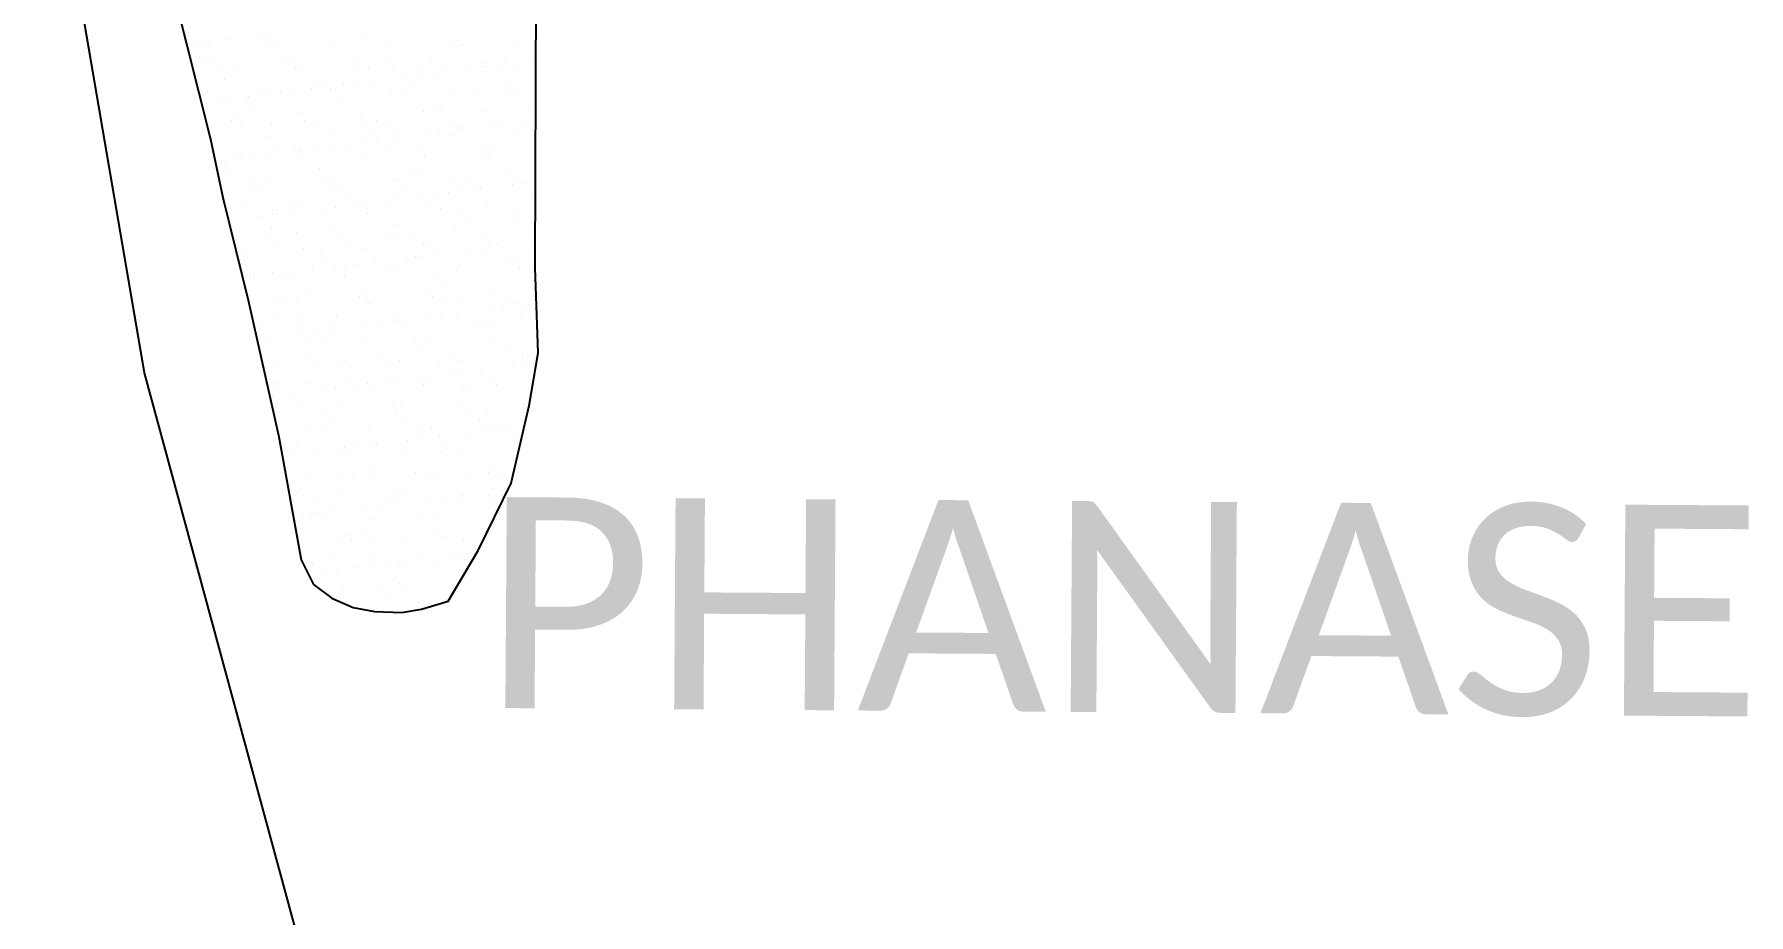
# Model space of a CAD drawing. Header units: metres. Extents: x 324603 to 327658, y 1815493 to 1818672.
# Drawn here: x 324603 to 326069, y 1817083 to 1817835 of the extents above; entities that cross this region are included whole.
import ezdxf

# ---------------------------------------------------------------- set-up
doc = ezdxf.new("R2010")
doc.units = ezdxf.units.M
doc.layers.add('SAND DUNES', color=42, linetype='Continuous')
doc.layers.add('VILLAGE NAME', color=250, linetype='Continuous')

msp = doc.modelspace()

# ---------------------------------------------------------------- linework, layer by layer
at = {"color": 3}
msp.add_lwpolyline([(324841.4, 1817015.8), (324697.7, 1817546), (324639.7, 1817883.8), (324627, 1817957.4), (324603.4, 1818195), (324634, 1818228.9), (324761.1, 1818472.8)], dxfattribs=at)
at = {"layer": 'SAND DUNES'}
for p, q in [((325032, 1817793.4), (325033, 1818045.5)), ((324709.8, 1817921.1), (324754.1, 1817745.6)), ((325031.5, 1817635.7), (325032, 1817793.4)), ((324754.1, 1817745.6), (324764.4, 1817695.9)), ((324764.4, 1817695.9), (324786.5, 1817606.9)), ((325033.9, 1817563), (325031.5, 1817635.7)), ((324786.5, 1817606.9), (324812.4, 1817491.2)), ((325026.3, 1817517.9), (325033.9, 1817563)), ((325010.9, 1817451.6), (325026.3, 1817517.9)), ((324812.4, 1817491.2), (324831.6, 1817386)), ((324982.8, 1817394.1), (325010.9, 1817451.6)), ((324957.1, 1817350.6), (324982.8, 1817394.1)), ((324831.6, 1817386), (324842, 1817364.9)), ((324842, 1817364.9), (324857.6, 1817353.3)), ((324857.6, 1817353.3), (324876, 1817345.3)), ((324934.4, 1817344), (324957.1, 1817350.6)), ((324876, 1817345.3), (324894.2, 1817342)), ((324894.2, 1817342), (324917.5, 1817340.9)), ((324917.5, 1817340.9), (324934.4, 1817344))]:
    msp.add_line(p, q, dxfattribs=at)
at = {"layer": 'SAND DUNES', "linetype": 'Continuous'}
for p, q in [((324768.4, 1817831.3), (324768.4, 1817831.3)), ((324795.6, 1817834.8), (324795.6, 1817834.8)), ((324804.9, 1817833.1), (324804.9, 1817833.1)), ((324886.1, 1817830.8), (324886.1, 1817830.8)), ((324741.7, 1817828), (324741.7, 1817828)), ((324750.3, 1817825.2), (324750.3, 1817825.2)), ((324752.1, 1817829.3), (324752.1, 1817829.3)), ((324801.5, 1817824.7), (324801.5, 1817824.7)), ((324808.6, 1817829.7), (324808.6, 1817829.7)), ((324855.5, 1817826.4), (324855.5, 1817826.4)), ((324907.9, 1817826.7), (324907.9, 1817826.7)), ((324959, 1817826.2), (324959, 1817826.2)), ((324966.1, 1817829.7), (324966.1, 1817829.7)), ((324969.8, 1817826.3), (324969.8, 1817826.3)), ((325013.1, 1817827.8), (325013.1, 1817827.8)), ((324744.7, 1817815.8), (324744.7, 1817815.8)), ((324748.4, 1817812.4), (324748.4, 1817812.4)), ((324755.7, 1817812.2), (324755.7, 1817812.2)), ((324764.1, 1817806.8), (324764.1, 1817806.8)), ((324777.3, 1817806.3), (324777.3, 1817806.3)), ((324818, 1817812), (324818, 1817812)), ((324825.9, 1817813.6), (324825.9, 1817813.6)), ((324826.4, 1817806.6), (324826.4, 1817806.6)), ((324829.6, 1817806.7), (324829.6, 1817806.7)), ((324880.3, 1817811.7), (324880.3, 1817811.7)), ((324880.8, 1817806.2), (324880.8, 1817806.2)), ((324888.7, 1817806.3), (324888.7, 1817806.3)), ((324905.9, 1817812.5), (324905.9, 1817812.5)), ((324909.6, 1817809.1), (324909.6, 1817809.1)), ((324934.8, 1817807.8), (324934.8, 1817807.8)), ((324942.6, 1817811.5), (324942.6, 1817811.5)), ((324948.2, 1817802.2), (324948.2, 1817802.2)), ((324951, 1817806.1), (324951, 1817806.1)), ((324975.4, 1817805.6), (324975.4, 1817805.6)), ((324985.8, 1817807), (324985.8, 1817807)), ((324987.1, 1817810.2), (324987.1, 1817810.2)), ((324987.2, 1817808.2), (324987.2, 1817808.2)), ((325002.1, 1817809), (325002.1, 1817809)), ((325004.9, 1817811.3), (325004.9, 1817811.3)), ((325013.3, 1817805.9), (325013.3, 1817805.9)), ((325029.2, 1817812.4), (325029.2, 1817812.4)), ((324751.4, 1817786.7), (324751.4, 1817786.7)), ((324765.7, 1817796.4), (324765.7, 1817796.4)), ((324794.4, 1817787.3), (324794.4, 1817787.3)), ((324824.2, 1817786.6), (324824.2, 1817786.6)), ((324840.4, 1817788.7), (324840.4, 1817788.7)), ((324845.7, 1817795.3), (324845.7, 1817795.3)), ((324849.4, 1817791.9), (324849.4, 1817791.9)), ((324856.6, 1817787.8), (324856.6, 1817787.8)), ((324856.7, 1817787.1), (324856.7, 1817787.1)), ((324867.6, 1817792.1), (324867.6, 1817792.1)), ((324878, 1817793.4), (324878, 1817793.4)), ((324894.3, 1817795.4), (324894.3, 1817795.4)), ((324908.9, 1817788.2), (324908.9, 1817788.2)), ((324919, 1817786.8), (324919, 1817786.8)), ((324921.5, 1817798.9), (324921.5, 1817798.9)), ((324926.9, 1817793), (324926.9, 1817793)), ((324931.9, 1817800.2), (324931.9, 1817800.2)), ((324960.1, 1817787.7), (324960.1, 1817787.7)), ((324981.2, 1817786.6), (324981.2, 1817786.6)), ((325006.9, 1817791.9), (325006.9, 1817791.9)), ((325010.6, 1817788.5), (325010.6, 1817788.5)), ((325014.1, 1817789.3), (325014.1, 1817789.3)), ((324759.9, 1817778.5), (324759.9, 1817778.5)), ((324770.3, 1817779.8), (324770.3, 1817779.8)), ((324785.5, 1817778), (324785.5, 1817778)), ((324786.6, 1817781.9), (324786.6, 1817781.9)), ((324789.1, 1817774.6), (324789.1, 1817774.6)), ((324802.5, 1817786.2), (324802.5, 1817786.2)), ((324813.7, 1817785.3), (324813.7, 1817785.3)), ((324866.7, 1817775.8), (324866.7, 1817775.8)), ((324946.7, 1817774.7), (324946.7, 1817774.7)), ((325027.9, 1817772.5), (325027.9, 1817772.5)), ((324771.6, 1817762.1), (324771.6, 1817762.1)), ((324778.3, 1817767.8), (324778.3, 1817767.8)), ((324806.5, 1817758.6), (324806.5, 1817758.6)), ((324830.7, 1817768.2), (324830.7, 1817768.2)), ((324833.9, 1817761.8), (324833.9, 1817761.8)), ((324881.8, 1817767.6), (324881.8, 1817767.6)), ((324886.5, 1817757.5), (324886.5, 1817757.5)), ((324896.2, 1817761.6), (324896.2, 1817761.6)), ((324935.9, 1817769.3), (324935.9, 1817769.3)), ((324950.4, 1817771.3), (324950.4, 1817771.3)), ((324958.5, 1817761.3), (324958.5, 1817761.3)), ((324988.2, 1817769.7), (324988.2, 1817769.7)), ((325003.9, 1817757.5), (325003.9, 1817757.5)), ((325020.2, 1817759.5), (325020.2, 1817759.5)), ((325020.7, 1817761.1), (325020.7, 1817761.1)), ((324780, 1817756.6), (324780, 1817756.6)), ((324803.6, 1817747.6), (324803.6, 1817747.6)), ((324842.3, 1817756.4), (324842.3, 1817756.4)), ((324857.6, 1817749.3), (324857.6, 1817749.3)), ((324885.8, 1817742.6), (324885.8, 1817742.6)), ((324890.1, 1817754.1), (324890.1, 1817754.1)), ((324896.2, 1817743.9), (324896.2, 1817743.9)), ((324904.6, 1817756.2), (324904.6, 1817756.2)), ((324910, 1817749.6), (324910, 1817749.6)), ((324912.5, 1817746), (324912.5, 1817746)), ((324939.6, 1817749.4), (324939.6, 1817749.4)), ((324950.1, 1817750.7), (324950.1, 1817750.7)), ((324961.1, 1817749.1), (324961.1, 1817749.1)), ((324966.3, 1817752.8), (324966.3, 1817752.8)), ((324966.9, 1817755.9), (324966.9, 1817755.9)), ((324967.7, 1817755.2), (324967.7, 1817755.2)), ((324993.5, 1817756.2), (324993.5, 1817756.2)), ((325015.2, 1817750.7), (325015.2, 1817750.7)), ((325029.1, 1817755.7), (325029.1, 1817755.7)), ((324778, 1817729.1), (324778, 1817729.1)), ((324779.4, 1817729.3), (324779.4, 1817729.3)), ((324788.4, 1817730.4), (324788.4, 1817730.4)), ((324804.7, 1817732.4), (324804.7, 1817732.4)), ((324810.3, 1817737.1), (324810.3, 1817737.1)), ((324826.3, 1817740.3), (324826.3, 1817740.3)), ((324829.9, 1817736.9), (324829.9, 1817736.9)), ((324831.7, 1817729.6), (324831.7, 1817729.6)), ((324831.9, 1817735.8), (324831.9, 1817735.8)), ((324842.3, 1817737.1), (324842.3, 1817737.1)), ((324858.6, 1817739.2), (324858.6, 1817739.2)), ((324872.5, 1817736.9), (324872.5, 1817736.9)), ((324882.9, 1817729.1), (324882.9, 1817729.1)), ((324907.5, 1817738), (324907.5, 1817738)), ((324934.8, 1817736.6), (324934.8, 1817736.6)), ((324936.9, 1817730.7), (324936.9, 1817730.7)), ((324987.5, 1817736.9), (324987.5, 1817736.9)), ((324989.3, 1817731.1), (324989.3, 1817731.1)), ((324991.2, 1817733.5), (324991.2, 1817733.5)), ((324997.1, 1817736.4), (324997.1, 1817736.4)), ((324766, 1817723), (324766, 1817723)), ((324769.7, 1817719.6), (324769.7, 1817719.6)), ((324847.2, 1817720.8), (324847.2, 1817720.8)), ((324927.3, 1817719.7), (324927.3, 1817719.7)), ((324930.9, 1817716.3), (324930.9, 1817716.3)), ((325008.5, 1817717.4), (325008.5, 1817717.4)), ((324787, 1817703.6), (324787, 1817703.6)), ((324787.5, 1817711.9), (324787.5, 1817711.9)), ((324795.9, 1817706.5), (324795.9, 1817706.5)), ((324804.6, 1817709.1), (324804.6, 1817709.1)), ((324849.8, 1817711.6), (324849.8, 1817711.6)), ((324858.2, 1817706.2), (324858.2, 1817706.2)), ((324858.7, 1817710.7), (324858.7, 1817710.7)), ((324867, 1817702.5), (324867, 1817702.5)), ((324870.7, 1817699.1), (324870.7, 1817699.1)), ((324911, 1817711.1), (324911, 1817711.1)), ((324912, 1817711.4), (324912, 1817711.4)), ((324920.4, 1817706), (324920.4, 1817706)), ((324948.2, 1817700.2), (324948.2, 1817700.2)), ((324957.8, 1817699.9), (324957.8, 1817699.9)), ((324962.2, 1817710.6), (324962.2, 1817710.6)), ((324968.2, 1817701.3), (324968.2, 1817701.3)), ((324974.3, 1817711.2), (324974.3, 1817711.2)), ((324982.7, 1817705.7), (324982.7, 1817705.7)), ((324984.5, 1817703.3), (324984.5, 1817703.3)), ((325011.7, 1817706.7), (325011.7, 1817706.7)), ((325016.2, 1817712.2), (325016.2, 1817712.2)), ((325022.1, 1817708), (325022.1, 1817708)), ((325028.3, 1817699.1), (325028.3, 1817699.1)), ((324780.4, 1817690.7), (324780.4, 1817690.7)), ((324806.8, 1817685.2), (324806.8, 1817685.2)), ((324826.1, 1817686.9), (324826.1, 1817686.9)), ((324832.8, 1817691.1), (324832.8, 1817691.1)), ((324850.1, 1817686.4), (324850.1, 1817686.4)), ((324860.5, 1817687.7), (324860.5, 1817687.7)), ((324876.7, 1817689.7), (324876.7, 1817689.7)), ((324883.9, 1817690.6), (324883.9, 1817690.6)), ((324888.4, 1817686.7), (324888.4, 1817686.7)), ((324903.9, 1817693.2), (324903.9, 1817693.2)), ((324914.4, 1817694.5), (324914.4, 1817694.5)), ((324930.6, 1817696.5), (324930.6, 1817696.5)), ((324937.9, 1817692.2), (324937.9, 1817692.2)), ((324950.7, 1817686.5), (324950.7, 1817686.5)), ((324990.3, 1817692.6), (324990.3, 1817692.6)), ((325013, 1817686.2), (325013, 1817686.2)), ((324796.2, 1817679.6), (324796.2, 1817679.6)), ((324805.7, 1817670.5), (324805.7, 1817670.5)), ((324806.6, 1817680.9), (324806.6, 1817680.9)), ((324810.5, 1817681.8), (324810.5, 1817681.8)), ((324822.9, 1817683), (324822.9, 1817683)), ((324859.7, 1817672.2), (324859.7, 1817672.2)), ((324888, 1817683), (324888, 1817683)), ((324912, 1817672.6), (324912, 1817672.6)), ((324963.2, 1817672), (324963.2, 1817672)), ((324968, 1817681.9), (324968, 1817681.9)), ((324971.7, 1817678.5), (324971.7, 1817678.5)), ((325017.2, 1817673.7), (325017.2, 1817673.7)), ((324803.4, 1817661.7), (324803.4, 1817661.7)), ((324811.8, 1817656.3), (324811.8, 1817656.3)), ((324827.8, 1817665.8), (324827.8, 1817665.8)), ((324865.6, 1817661.5), (324865.6, 1817661.5)), ((324874, 1817656), (324874, 1817656)), ((324907.8, 1817664.7), (324907.8, 1817664.7)), ((324911.5, 1817661.3), (324911.5, 1817661.3)), ((324927.9, 1817661.2), (324927.9, 1817661.2)), ((324936.3, 1817655.8), (324936.3, 1817655.8)), ((324989, 1817662.4), (324989, 1817662.4)), ((324990.2, 1817661), (324990.2, 1817661)), ((324998.6, 1817655.6), (324998.6, 1817655.6)), ((325029.8, 1817657.3), (325029.8, 1817657.3)), ((324781.4, 1817652.2), (324781.4, 1817652.2)), ((324833.8, 1817652.5), (324833.8, 1817652.5)), ((324847.6, 1817647.5), (324847.6, 1817647.5)), ((324851.3, 1817644.1), (324851.3, 1817644.1)), ((324885, 1817652), (324885, 1817652)), ((324894.9, 1817640.3), (324894.9, 1817640.3)), ((324922.1, 1817643.7), (324922.1, 1817643.7)), ((324928.8, 1817645.2), (324928.8, 1817645.2)), ((324932.5, 1817645), (324932.5, 1817645)), ((324939, 1817653.7), (324939, 1817653.7)), ((324948.8, 1817647.1), (324948.8, 1817647.1)), ((324976, 1817650.5), (324976, 1817650.5)), ((324986.4, 1817651.8), (324986.4, 1817651.8)), ((324991.3, 1817654), (324991.3, 1817654)), ((325002.7, 1817653.8), (325002.7, 1817653.8)), ((325008.8, 1817644.1), (325008.8, 1817644.1)), ((325012.5, 1817640.7), (325012.5, 1817640.7)), ((324779.7, 1817637), (324779.7, 1817637)), ((324787.2, 1817626.7), (324787.2, 1817626.7)), ((324787.4, 1817630.2), (324787.4, 1817630.2)), ((324791, 1817626.8), (324791, 1817626.8)), ((324806.7, 1817632), (324806.7, 1817632)), ((324814.3, 1817630.1), (324814.3, 1817630.1)), ((324824.8, 1817631.4), (324824.8, 1817631.4)), ((324841, 1817633.5), (324841, 1817633.5)), ((324842, 1817636.8), (324842, 1817636.8)), ((324860.7, 1817633.6), (324860.7, 1817633.6)), ((324868.2, 1817636.9), (324868.2, 1817636.9)), ((324868.6, 1817628), (324868.6, 1817628)), ((324878.6, 1817638.2), (324878.6, 1817638.2)), ((324904.3, 1817636.5), (324904.3, 1817636.5)), ((324913.1, 1817634), (324913.1, 1817634)), ((324948.6, 1817626.9), (324948.6, 1817626.9)), ((324964.2, 1817633.5), (324964.2, 1817633.5)), ((324966.6, 1817636.3), (324966.6, 1817636.3)), ((325018.3, 1817635.1), (325018.3, 1817635.1)), ((325028.9, 1817636.1), (325028.9, 1817636.1)), ((324808.4, 1817610.8), (324808.4, 1817610.8)), ((324819.2, 1817611.5), (324819.2, 1817611.5)), ((324834.8, 1817614), (324834.8, 1817614)), ((324881.5, 1817611.3), (324881.5, 1817611.3)), ((324886, 1817613.5), (324886, 1817613.5)), ((324940, 1817615.1), (324940, 1817615.1)), ((324943.8, 1817611.1), (324943.8, 1817611.1)), ((324952.3, 1817623.5), (324952.3, 1817623.5)), ((324992.4, 1817615.5), (324992.4, 1817615.5)), ((325006.1, 1817610.8), (325006.1, 1817610.8)), ((325029.8, 1817624.6), (325029.8, 1817624.6)), ((324827.6, 1817606.1), (324827.6, 1817606.1)), ((324888.4, 1817609.7), (324888.4, 1817609.7)), ((324889.9, 1817605.9), (324889.9, 1817605.9)), ((324892, 1817606.3), (324892, 1817606.3)), ((324952.2, 1817605.6), (324952.2, 1817605.6)), ((324966.9, 1817597.6), (324966.9, 1817597.6)), ((324969.6, 1817607.4), (324969.6, 1817607.4)), ((324994.1, 1817601), (324994.1, 1817601)), ((325004.5, 1817602.3), (325004.5, 1817602.3)), ((325014.5, 1817605.4), (325014.5, 1817605.4)), ((325019.3, 1817596.6), (325019.3, 1817596.6)), ((325020.8, 1817604.4), (325020.8, 1817604.4)), ((324795.6, 1817586.8), (324795.6, 1817586.8)), ((324807.7, 1817593.5), (324807.7, 1817593.5)), ((324828.2, 1817592.4), (324828.2, 1817592.4)), ((324831.8, 1817589), (324831.8, 1817589)), ((324842.9, 1817582), (324842.9, 1817582)), ((324857.9, 1817586.6), (324857.9, 1817586.6)), ((324859.2, 1817584), (324859.2, 1817584)), ((324861.8, 1817595.1), (324861.8, 1817595.1)), ((324886.4, 1817587.5), (324886.4, 1817587.5)), ((324896.8, 1817588.8), (324896.8, 1817588.8)), ((324909.4, 1817590.2), (324909.4, 1817590.2)), ((324913.1, 1817590.8), (324913.1, 1817590.8)), ((324914.1, 1817595.5), (324914.1, 1817595.5)), ((324920.2, 1817586.4), (324920.2, 1817586.4)), ((324940.3, 1817594.2), (324940.3, 1817594.2)), ((324950.7, 1817595.6), (324950.7, 1817595.6)), ((324965.3, 1817594.9), (324965.3, 1817594.9)), ((324982.4, 1817586.1), (324982.4, 1817586.1)), ((324989.4, 1817589.1), (324989.4, 1817589.1)), ((324993, 1817585.7), (324993, 1817585.7)), ((324805.3, 1817577.3), (324805.3, 1817577.3)), ((324832.5, 1817580.7), (324832.5, 1817580.7)), ((324835.9, 1817575.5), (324835.9, 1817575.5)), ((324849.1, 1817573), (324849.1, 1817573)), ((324887, 1817574.9), (324887, 1817574.9)), ((324929.2, 1817571.9), (324929.2, 1817571.9)), ((324932.8, 1817568.5), (324932.8, 1817568.5)), ((324941.1, 1817576.6), (324941.1, 1817576.6)), ((324993.4, 1817576.9), (324993.4, 1817576.9)), ((325010.4, 1817569.6), (325010.4, 1817569.6)), ((324808.8, 1817554.9), (324808.8, 1817554.9)), ((324835.1, 1817561.4), (324835.1, 1817561.4)), ((324843.5, 1817555.9), (324843.5, 1817555.9)), ((324862.8, 1817556.6), (324862.8, 1817556.6)), ((324868.9, 1817554.7), (324868.9, 1817554.7)), ((324897.4, 1817561.1), (324897.4, 1817561.1)), ((324905.8, 1817555.7), (324905.8, 1817555.7)), ((324915.2, 1817556.9), (324915.2, 1817556.9)), ((324950.1, 1817552.4), (324950.1, 1817552.4)), ((324959.7, 1817560.9), (324959.7, 1817560.9)), ((324966.3, 1817556.4), (324966.3, 1817556.4)), ((324968.1, 1817555.5), (324968.1, 1817555.5)), ((325020.4, 1817558), (325020.4, 1817558)), ((325021.9, 1817560.6), (325021.9, 1817560.6)), ((325022.7, 1817552.9), (325022.7, 1817552.9)), ((325030.3, 1817555.2), (325030.3, 1817555.2)), ((324872.6, 1817551.3), (324872.6, 1817551.3)), ((324904.5, 1817538), (324904.5, 1817538)), ((324915, 1817539.3), (324915, 1817539.3)), ((324931.2, 1817541.4), (324931.2, 1817541.4)), ((324942.1, 1817538), (324942.1, 1817538)), ((324958.4, 1817544.8), (324958.4, 1817544.8)), ((324968.8, 1817546.1), (324968.8, 1817546.1)), ((324985.1, 1817548.1), (324985.1, 1817548.1)), ((324994.5, 1817538.4), (324994.5, 1817538.4)), ((325012.3, 1817551.6), (325012.3, 1817551.6)), ((325030.2, 1817551.3), (325030.2, 1817551.3)), ((324807.2, 1817525.7), (324807.2, 1817525.7)), ((324808.7, 1817537.4), (324808.7, 1817537.4)), ((324811.5, 1817536.7), (324811.5, 1817536.7)), ((324812.4, 1817534), (324812.4, 1817534)), ((324823.5, 1817527.8), (324823.5, 1817527.8)), ((324836.9, 1817536.9), (324836.9, 1817536.9)), ((324850.7, 1817531.2), (324850.7, 1817531.2)), ((324861.1, 1817532.5), (324861.1, 1817532.5)), ((324873.7, 1817536.4), (324873.7, 1817536.4)), ((324877.4, 1817534.6), (324877.4, 1817534.6)), ((324888.1, 1817536.4), (324888.1, 1817536.4)), ((324889.9, 1817535.2), (324889.9, 1817535.2)), ((324936, 1817536.2), (324936, 1817536.2)), ((324969.9, 1817534.1), (324969.9, 1817534.1)), ((324973.6, 1817530.7), (324973.6, 1817530.7)), ((324998.3, 1817536), (324998.3, 1817536)), ((324809.8, 1817516.4), (324809.8, 1817516.4)), ((324829.7, 1817518), (324829.7, 1817518)), ((324851, 1817511.2), (324851, 1817511.2)), ((324863.9, 1817518), (324863.9, 1817518)), ((324909.7, 1817516.9), (324909.7, 1817516.9)), ((324913.2, 1817511), (324913.2, 1817511)), ((324913.4, 1817513.5), (324913.4, 1817513.5)), ((324916.2, 1817518.4), (324916.2, 1817518.4)), ((324967.4, 1817517.8), (324967.4, 1817517.8)), ((324975.5, 1817510.7), (324975.5, 1817510.7)), ((324990.9, 1817514.6), (324990.9, 1817514.6)), ((325021.4, 1817519.5), (325021.4, 1817519.5)), ((324838, 1817498.4), (324838, 1817498.4)), ((324849.5, 1817499.6), (324849.5, 1817499.6)), ((324853.2, 1817496.2), (324853.2, 1817496.2)), ((324859.4, 1817505.8), (324859.4, 1817505.8)), ((324889.1, 1817497.8), (324889.1, 1817497.8)), ((324921.6, 1817505.5), (324921.6, 1817505.5)), ((324930.7, 1817497.4), (324930.7, 1817497.4)), ((324943.2, 1817499.5), (324943.2, 1817499.5)), ((324976.6, 1817495.3), (324976.6, 1817495.3)), ((324983.9, 1817505.3), (324983.9, 1817505.3)), ((324987, 1817496.6), (324987, 1817496.6)), ((324995.5, 1817499.9), (324995.5, 1817499.9)), ((325003.3, 1817498.7), (325003.3, 1817498.7)), ((325010.7, 1817496.3), (325010.7, 1817496.3)), ((324827.3, 1817486.5), (324827.3, 1817486.5)), ((324864.9, 1817479.5), (324864.9, 1817479.5)), ((324868.8, 1817481.8), (324868.8, 1817481.8)), ((324870.5, 1817480.2), (324870.5, 1817480.2)), ((324879.2, 1817483.1), (324879.2, 1817483.1)), ((324889.6, 1817486.3), (324889.6, 1817486.3)), ((324895.5, 1817485.1), (324895.5, 1817485.1)), ((324917.3, 1817479.8), (324917.3, 1817479.8)), ((324922.7, 1817488.5), (324922.7, 1817488.5)), ((324933.1, 1817489.9), (324933.1, 1817489.9)), ((324949.4, 1817491.9), (324949.4, 1817491.9)), ((324950.5, 1817479.1), (324950.5, 1817479.1)), ((324951.9, 1817486), (324951.9, 1817486)), ((324968.4, 1817479.3), (324968.4, 1817479.3)), ((325014.2, 1817485.8), (325014.2, 1817485.8)), ((325014.4, 1817492.9), (325014.4, 1817492.9)), ((324825.4, 1817476.3), (324825.4, 1817476.3)), ((324841.6, 1817478.3), (324841.6, 1817478.3)), ((324954.2, 1817475.7), (324954.2, 1817475.7)), ((324839, 1817459.8), (324839, 1817459.8)), ((324866.8, 1817461), (324866.8, 1817461)), ((324875.2, 1817455.6), (324875.2, 1817455.6)), ((324890.2, 1817459.3), (324890.2, 1817459.3)), ((324890.3, 1817461.9), (324890.3, 1817461.9)), ((324893.9, 1817458.5), (324893.9, 1817458.5)), ((324929.1, 1817460.8), (324929.1, 1817460.8)), ((324937.5, 1817455.4), (324937.5, 1817455.4)), ((324944.2, 1817460.9), (324944.2, 1817460.9)), ((324971.5, 1817459.6), (324971.5, 1817459.6)), ((324991.4, 1817460.5), (324991.4, 1817460.5)), ((324996.6, 1817461.3), (324996.6, 1817461.3)), ((324999.8, 1817455.1), (324999.8, 1817455.1)), ((324830.1, 1817444.6), (324830.1, 1817444.6)), ((324833.7, 1817441.2), (324833.7, 1817441.2)), ((324843.2, 1817436.3), (324843.2, 1817436.3)), ((324865.9, 1817440.9), (324865.9, 1817440.9)), ((324905.5, 1817436.1), (324905.5, 1817436.1)), ((324911.3, 1817442.4), (324911.3, 1817442.4)), ((324913.7, 1817435.7), (324913.7, 1817435.7)), ((324918.3, 1817441.3), (324918.3, 1817441.3)), ((324940.9, 1817439.1), (324940.9, 1817439.1)), ((324951.3, 1817440.4), (324951.3, 1817440.4)), ((324967.6, 1817442.4), (324967.6, 1817442.4)), ((324967.8, 1817435.8), (324967.8, 1817435.8)), ((324969.5, 1817440.8), (324969.5, 1817440.8)), ((324991.3, 1817441.3), (324991.3, 1817441.3)), ((324994.7, 1817445.9), (324994.7, 1817445.9)), ((324994.9, 1817437.9), (324994.9, 1817437.9)), ((325005.2, 1817447.2), (325005.2, 1817447.2)), ((324833.1, 1817425.5), (324833.1, 1817425.5)), ((324840.1, 1817421.3), (324840.1, 1817421.3)), ((324843.5, 1817426.8), (324843.5, 1817426.8)), ((324851, 1817425.2), (324851, 1817425.2)), ((324859.8, 1817428.9), (324859.8, 1817428.9)), ((324887, 1817432.3), (324887, 1817432.3)), ((324891.2, 1817420.8), (324891.2, 1817420.8)), ((324897.4, 1817433.6), (324897.4, 1817433.6)), ((324931.1, 1817424.1), (324931.1, 1817424.1)), ((324934.7, 1817420.7), (324934.7, 1817420.7)), ((324945.2, 1817422.4), (324945.2, 1817422.4)), ((324828.8, 1817405.7), (324828.8, 1817405.7)), ((324870.8, 1817406.8), (324870.8, 1817406.8)), ((324882.7, 1817410.8), (324882.7, 1817410.8)), ((324945, 1817410.6), (324945, 1817410.6)), ((324867, 1817402.4), (324867, 1817402.4)), ((324874.5, 1817403.4), (324874.5, 1817403.4)), ((324891.1, 1817405.4), (324891.1, 1817405.4)), ((324919.3, 1817402.8), (324919.3, 1817402.8)), ((324952, 1817404.6), (324952, 1817404.6)), ((324953.4, 1817405.2), (324953.4, 1817405.2)), ((324970.5, 1817402.2), (324970.5, 1817402.2)), ((324841.1, 1817382.7), (324841.1, 1817382.7)), ((324859.1, 1817386.1), (324859.1, 1817386.1)), ((324861.7, 1817377.4), (324861.7, 1817377.4)), ((324878, 1817379.4), (324878, 1817379.4)), ((324891.8, 1817387.4), (324891.8, 1817387.4)), ((324892.3, 1817382.2), (324892.3, 1817382.2)), ((324905.2, 1817382.8), (324905.2, 1817382.8)), ((324915.6, 1817384.2), (324915.6, 1817384.2)), ((324921.4, 1817385.9), (324921.4, 1817385.9)), ((324931.8, 1817386.2), (324931.8, 1817386.2)), ((324946.3, 1817383.9), (324946.3, 1817383.9)), ((324959, 1817389.6), (324959, 1817389.6)), ((324969.4, 1817390.9), (324969.4, 1817390.9)), ((324971.8, 1817386.3), (324971.8, 1817386.3)), ((324975.5, 1817382.9), (324975.5, 1817382.9)), ((324851.3, 1817376.1), (324851.3, 1817376.1)), ((324868, 1817363.8), (324868, 1817363.8)), ((324911.6, 1817369), (324911.6, 1817369)), ((324915.3, 1817365.7), (324915.3, 1817365.7)), ((324920.4, 1817364.2), (324920.4, 1817364.2)), ((324898.6, 1817360.7), (324898.6, 1817360.7)), ((324907, 1817355.3), (324907, 1817355.3)), ((324932.6, 1817349.6), (324932.6, 1817349.6)), ((324960.9, 1817360.4), (324960.9, 1817360.4)), ((324893.3, 1817343.7), (324893.3, 1817343.7))]:
    msp.add_line(p, q, dxfattribs=at)

# ---------------------------------------------------------------- texts
at = {"layer": 'VILLAGE NAME', "insert": (324987, 1817439.8), "char_height": 180.345, "attachment_point": 1, "rotation": 359.6139}
msp.add_mtext_dynamic_manual_height_columns('{\\fCalibri|b0|i0|c0|p34;PHANASE}', width=1779.605, gutter_width=901.7, heights=[0], dxfattribs=at)
msp.add_mtext_dynamic_manual_height_columns('{\\fCalibri|b0|i0|c0|p34;PHANASE}', width=1779.605, gutter_width=901.7, heights=[0], dxfattribs=at)

doc.saveas('drawing.dxf')
